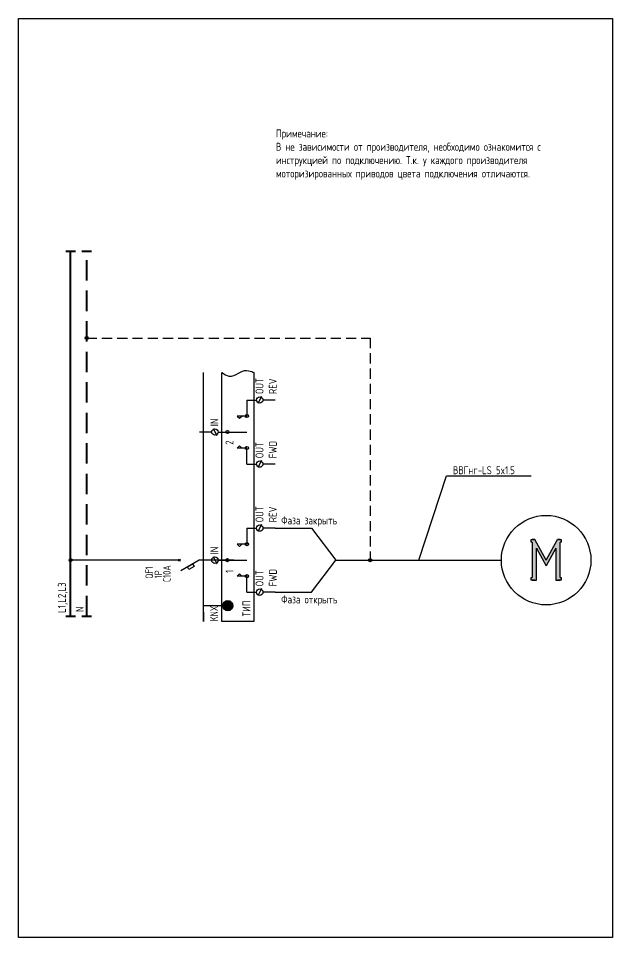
# Model space of a CAD drawing. Header units: millimetres. Extents: x -559267 to 14075, y 0 to 209897.
# Drawn here: x 2100 to 2285.5, y 0 to 287 of the extents above; entities that cross this region are included whole.
import ezdxf
from ezdxf import colors
from ezdxf.entities.mleader import LeaderData, LeaderLine
from ezdxf.enums import TextEntityAlignment as Align
from ezdxf.math import Vec2, Vec3

# ---------------------------------------------------------------- set-up
doc = ezdxf.new("R2010")
doc.units = ezdxf.units.MM
doc.linetypes.add('HIDDEN2', pattern=[4.7625, 3.175, -1.5875])
doc.styles.add('UNC_A', font='GOST2304A_0.ttf')
doc.styles.add('Unecom', font='GOST2304A_0.ttf', dxfattribs={"height": 2.5})

# ---------------------------------------------------------------- blocks, each defined once
blk = doc.blocks.new('*U84')
h = blk.add_hatch(color=0)
h.dxf.hatch_style = 1
h.paths.add_polyline_path([(-0.788, -0.966), (-0.838, -0.966), (-0.838, -1.116), (-0.638, -1.116), (-0.538, -1.116), (-0.538, 0.662), (0, -0.31), (0.537, 0.661), (0.537, -1.116), (0.788, -1.116), (0.838, -1.116), (0.838, -0.966), (0.788, -0.966), (0.788, 1.003), (0.838, 1.003), (0.838, 1.153), (0.638, 1.153), (0, 0), (-0.638, 1.153), (-0.838, 1.153), (-0.838, 1.003), (-0.788, 1.003)])
at = {"color": 0}
for points in [[(-0.788, 1.003), (-0.838, 1.003), (-0.838, 1.153), (-0.638, 1.153)], [(-0.638, 1.153), (-0.788, 1.153)], [(0, 0), (-0.638, 1.153)], [(0, 0), (0.638, 1.153)], [(0.788, 1.153), (0.638, 1.153)], [(0.638, 1.153), (0.838, 1.153), (0.838, 1.003), (0.788, 1.003)], [(-0.788, 1.003), (-0.788, -0.966)], [(-0.788, -1.116), (-0.538, -1.116), (-0.538, 0.662)], [(-0.538, 0.662), (0, -0.31)], [(0.537, 0.661), (0, -0.31)], [(0.537, 0.661), (0.537, -1.116), (0.788, -1.116)], [(0.788, -0.966), (0.788, 1.003)], [(-0.638, -1.116), (-0.838, -1.116), (-0.838, -0.966), (-0.788, -0.966)], [(0.788, -0.966), (0.838, -0.966), (0.838, -1.116), (0.638, -1.116)]]:
    blk.add_lwpolyline(points, dxfattribs=at)
blk.add_circle((0, 0), 2.5, dxfattribs=at)
blk = doc.blocks.new('_None')
blk = doc.blocks.new('*U121')
for p, q in [((0, -36.27), (0, 0)), ((0, -42.79), (-3.51, -36.72)), ((-0.35, -36.62), (0.35, -35.91)), ((0.35, -36.62), (-0.35, -35.91)), ((0, -54.31), (0, -42.79))]:
    blk.add_line(p, q)
blk.add_lwpolyline([(-2.12, -41.12), (-3.12, -39.39), (-2.25, -38.89), (-1.25, -40.62)], close=True)
blk.add_circle((0, 0), 0.5)
at = {"insert": (-6.21, -24.9), "char_height": 2.5, "attachment_point": 1, "style": 'Unecom'}
blk.add_mtext_dynamic_manual_height_columns('\\pxql;QF', width=5.7065, gutter_width=12.5, heights=[4.37], dxfattribs=at)
at = {"style": 'Unecom'}
blk.add_attdef('N', (-3.15, -27.4), '', height=2.5, dxfattribs=at)
for tag, p in [('P', (-3.4, -30.43)), ('A', (-1.7, -33.28))]:
    blk.add_attdef(tag, text='', height=2.5, dxfattribs=at).set_placement(p, align=Align.RIGHT)
blk = doc.blocks.new('*U132')
at = {"linetype": 'ByBlock', "lineweight": 40}
for points in [[(0, 1.5), (0, -1.5)], [(0, 0), (113.98, 0)], [(113.98, 1.5), (113.98, -1.5)], [(0, -3.5), (0, -6.5)], [(113.98, -3.5), (113.98, -6.5)]]:
    blk.add_lwpolyline(points, dxfattribs=at)
at = {"color": 4, "linetype": 'HIDDEN2', "lineweight": 40, "ltscale": 2}
blk.add_lwpolyline([(0, -5), (113.98, -5)], dxfattribs=at)
at = {"insert": (1.24, -1.57), "char_height": 2.5, "attachment_point": 1, "style": 'UNC_A'}
blk.add_mtext_dynamic_manual_height_columns('N', width=3.8436, gutter_width=12.5, heights=[0], dxfattribs=at)
at = {"style": 'UNC_A'}
blk.add_attdef('ЛИНИЯ', (1, 1.5), '', height=2.5, dxfattribs=at)

msp = doc.modelspace()

# ---------------------------------------------------------------- hatches: boundary and pattern name
h = msp.add_hatch(color=0)
h.dxf.hatch_style = 1
h.paths.add_polyline_path([(2164.74, 157.85, 0.414214), (2165.24, 157.35, 0.414214), (2165.74, 157.85)])
h.paths.add_polyline_path([(2165.24, 158.35, 0.414214), (2164.74, 157.85), (2165.74, 157.85, 0.414214)])
h.paths.add_polyline_path([(2171.34, 153.35, 0.414214), (2170.84, 152.85), (2171.34, 152.85), (2171.34, 152.35, 1)])
h.paths.add_polyline_path([(2170.84, 152.85, 0.414214), (2171.34, 152.35), (2171.34, 152.85)], flags=17)
h.paths.add_polyline_path([(2171.34, 163.35), (2171.34, 162.85), (2170.84, 162.85, 0.414214), (2171.34, 162.35, 1)])
h.paths.add_polyline_path([(2170.84, 162.85), (2171.34, 162.85), (2171.34, 163.35, 0.414214)], flags=17)
h = msp.add_hatch(color=0)
h.dxf.hatch_style = 1
h.paths.add_polyline_path([(2164.74, 117.85, 0.414214), (2165.24, 117.35, 0.414214), (2165.74, 117.85)])
h.paths.add_polyline_path([(2165.24, 118.35, 0.414214), (2164.74, 117.85), (2165.74, 117.85, 0.414214)])
h.paths.add_polyline_path([(2171.34, 113.35, 0.414214), (2170.84, 112.85), (2171.34, 112.85), (2171.34, 112.35, 1)])
h.paths.add_polyline_path([(2170.84, 112.85, 0.414214), (2171.34, 112.35), (2171.34, 112.85)], flags=17)
h.paths.add_polyline_path([(2171.34, 123.35), (2171.34, 122.85), (2170.84, 122.85, 0.414214), (2171.34, 122.35, 1)])
h.paths.add_polyline_path([(2170.84, 122.85), (2171.34, 122.85), (2171.34, 123.35, 0.414214)], flags=17)
at = {"linetype": 'ByBlock', "lineweight": -2}
h = msp.add_hatch(color=1, dxfattribs=at)
h.dxf.hatch_style = 1
h.paths.add_polyline_path([(2165.34, 102.05, 1), (2165.34, 105.23, 1)])

# ---------------------------------------------------------------- linework, layer by layer
for p, q in [((2171.34, 167.85), (2174.34, 167.85)), ((2171.34, 167.85), (2171.34, 162.85)), ((2180.2, 167.85), (2176.34, 167.85)), ((2171.34, 162.85), (2168.34, 162.85)), ((2168.34, 162.85), (2169.05, 162.15)), ((2169.05, 162.15), (2169.76, 162.85)), ((2160.36, 157.85), (2156.5, 157.85)), ((2162.36, 157.85), (2171.34, 157.85)), ((2168.34, 152.85), (2169.05, 153.56)), ((2171.34, 152.85), (2168.34, 152.85)), ((2169.05, 153.56), (2169.76, 152.85)), ((2171.34, 147.85), (2171.34, 152.85)), ((2171.34, 147.85), (2174.34, 147.85)), ((2180.2, 147.85), (2176.34, 147.85)), ((2171.34, 127.85), (2174.34, 127.85)), ((2171.34, 127.85), (2171.34, 122.85)), ((2180.2, 127.85), (2176.34, 127.85)), ((2171.34, 122.85), (2168.34, 122.85)), ((2168.34, 122.85), (2169.05, 122.15)), ((2169.05, 122.15), (2169.76, 122.85)), ((2160.36, 117.85), (2156.5, 117.85)), ((2162.36, 117.85), (2171.34, 117.85)), ((2168.34, 112.85), (2169.05, 113.56)), ((2171.34, 112.85), (2168.34, 112.85)), ((2169.05, 113.56), (2169.76, 112.85)), ((2171.34, 107.85), (2171.34, 112.85)), ((2171.34, 107.85), (2174.34, 107.85)), ((2180.2, 107.85), (2176.34, 107.85))]:
    msp.add_line(p, q)
at = {"color": 1, "lineweight": 25}
msp.add_line((2157.74, 101.64), (2157.74, 98.71), dxfattribs=at)
at = {"color": 4, "linetype": 'HIDDEN2'}
msp.add_lwpolyline([(2121.32, 187.2), (2209.82, 187.2), (2209.82, 117.85)], dxfattribs=at)
at = {"color": 1}
msp.add_lwpolyline([(2157.74, 98.71), (2157.74, 176.4)], dxfattribs=at)
for points in [[(2163.55, 98.71), (2163.55, 176.4), (2163.55, 176.4)], [(2173.55, 176.4), (2173.55, 176.4), (2173.55, 98.71), (2163.55, 98.71)], [(2180.2, 127.85), (2191.52, 127.85)], [(2191.52, 127.85), (2199.13, 117.85)], [(2180.2, 107.85), (2191.52, 107.85), (2199.13, 117.85)], [(2199.13, 117.85), (2250.78, 117.85)]]:
    msp.add_lwpolyline(points)
at = {"linetype": 'ByBlock', "lineweight": -2}
for points in [[(2175.91, 168.96), (2174.78, 166.75)], [(2160.8, 158.96), (2161.93, 156.75)], [(2175.91, 148.96), (2174.78, 146.75)], [(2175.91, 128.96), (2174.78, 126.75)], [(2160.8, 118.96), (2161.93, 116.75)], [(2175.91, 108.96), (2174.78, 106.75)]]:
    msp.add_lwpolyline(points, dxfattribs=at)
at = {"color": 1, "lineweight": 25}
msp.add_lwpolyline([(2165.34, 103.64), (2157.74, 103.64)], dxfattribs=at)
for centre, radius in [((2121.32, 187.2), 0.5), ((2175.34, 167.85), 1), ((2171.34, 162.85), 0.5), ((2161.36, 157.85), 1), ((2165.24, 157.85), 0.5), ((2171.34, 152.85), 0.5), ((2175.34, 147.85), 1), ((2175.34, 127.85), 1), ((2171.34, 122.85), 0.5), ((2161.36, 117.85), 1), ((2165.24, 117.85), 0.5), ((2209.82, 117.85), 0.5), ((2171.34, 112.85), 0.5), ((2175.34, 107.85), 1)]:
    msp.add_circle(centre, radius)
at = {"color": 1, "linetype": 'ByBlock', "lineweight": -2}
msp.add_circle((2165.34, 103.64), 1.59, dxfattribs=at)
msp.add_open_spline([(2163.55, 176.4), (2166.71, 173.9), (2169.82, 178.6), (2173.55, 176.4), (2173.55, 176.4)], degree=3)
at = {"layer": 'Defpoints', "color": 6}
msp.add_lwpolyline([(2100, 287), (2285.5, 287), (2285.5, 0), (2100, 0), (2100, 287)], dxfattribs=at)

# ---------------------------------------------------------------- block references
at = {"rotation": 90}
msp.add_blockref('*U132', (2116.32, 100.39), dxfattribs=at).add_auto_attribs({'ЛИНИЯ': 'L1,L2,L3'})
at = {"color": 244, "true_color": 0x991b1e, "xscale": 5.589092255928667, "yscale": 5.589092255928667, "zscale": 5.589092255928667}
msp.add_blockref('*U84', (2264.75, 117.85), dxfattribs=at)
at = {"color": 1, "xscale": 0.9375, "yscale": 0.9375, "zscale": 0.9375, "rotation": 90}
msp.add_blockref('*U121', (2116.32, 117.85), dxfattribs=at).add_auto_attribs({'N': '1', 'P': '1P', 'A': 'С10А'})

# ---------------------------------------------------------------- texts
at = {"char_height": 2.5, "attachment_point": 1, "style": 'Unecom'}
for s, width, insert in [('Примечание:\\PВ не зависимости от производителя, необходимо ознакомится с инструкцией по подключению. Т.к. у каждого производителя моторизированных приводов цвета подключения отличаются. ', 90.7075, (2180.39, 252.33)), ('Фаза закрыть', 33.8167, (2182.04, 131.51)), ('Фаза открыть', 33.8167, (2182.04, 106.83))]:
    msp.add_mtext_dynamic_manual_height_columns(s, width=width, gutter_width=12.5, heights=[0], dxfattribs=dict(at, insert=insert))
at = {"char_height": 2.5, "attachment_point": 1, "rotation": 90, "style": 'Unecom'}
for s, width, heights, insert in [('OUT\\PREV', 4.6795, [8.84], (2174.02, 169.67)), ('IN', 3.0901, [3.08], (2159.92, 159.67)), ('2', 3.5053, [3.08], (2164.65, 153.85)), ('OUT\\PFWD', 4.6795, [8.62], (2174.02, 149.67)), ('OUT\\PREV', 4.6795, [8.84], (2174.02, 129.67)), ('IN', 3.0901, [3.08], (2159.92, 119.67)), ('OUT\\PFWD', 4.6795, [8.62], (2174.02, 109.67)), ('1', 3.5053, [3.08], (2164.65, 113.85))]:
    msp.add_mtext_dynamic_manual_height_columns(s, width=width, gutter_width=12.5, heights=heights, dxfattribs=dict(at, insert=insert))
at = {"color": 1, "insert": (2159.84, 98.78), "char_height": 2.5, "attachment_point": 1, "rotation": 90, "style": 'Unecom'}
msp.add_mtext_dynamic_manual_height_columns('{\\W0.8;KNX}', width=4.9854, gutter_width=12.5, heights=[3.08], dxfattribs=at)
at = {"color": 1, "style": 'Unecom'}
msp.add_attdef('ТИП', (2172.46, 100.27), 'В1', height=2.5, rotation=90, dxfattribs=at)

# ---------------------------------------------------------------- leaders
ml = msp.add_multileader_mtext('Standard')
ml.set_content('ВВГнг-LS 5x1.5', color=256, style='Unecom')
ml.set_leader_properties()
ml.set_arrow_properties(name='NONE')
ml.build(insert=Vec2(0, 0))
ml.multileader.update_dxf_attribs({"text_left_attachment_type": 6, "text_right_attachment_type": 6, "dogleg_length": 0, "arrow_head_size": 0})
ctx = ml.context
ctx.base_point, ctx.char_height, ctx.arrow_head_size, ctx.plane_origin = Vec3(2233.63, 144.18), 2.5, 0, Vec3(2224.96, 117.85)
ctx.left_attachment, ctx.right_attachment = 6, 6
notes = []
notes.append((ctx, [(0, (1, 1, 0), (2233.63, 144.18), (1, 0), 0, [(0, [(2224.96, 117.85)], 0, [])])]))
ctx.mtext.insert, ctx.mtext.width, ctx.mtext.flow_direction = Vec3(2235.63, 147.18), 30.3354, 5
for ctx, leaders in notes:
    for number, flags, end, landing, length, lines in leaders:
        leader = LeaderData()
        leader.index, (leader.has_last_leader_line, leader.has_dogleg_vector, leader.attachment_direction) = number, flags
        leader.last_leader_point, leader.dogleg_vector, leader.dogleg_length = Vec3(end), Vec3(landing), length
        for number, points, colour, breaks in lines:
            line = LeaderLine()
            line.index, line.vertices, line.color, line.breaks = number, Vec3.list(points), colors.encode_raw_color(colour), breaks
            leader.lines.append(line)
        ctx.leaders.append(leader)

doc.saveas('drawing.dxf')
